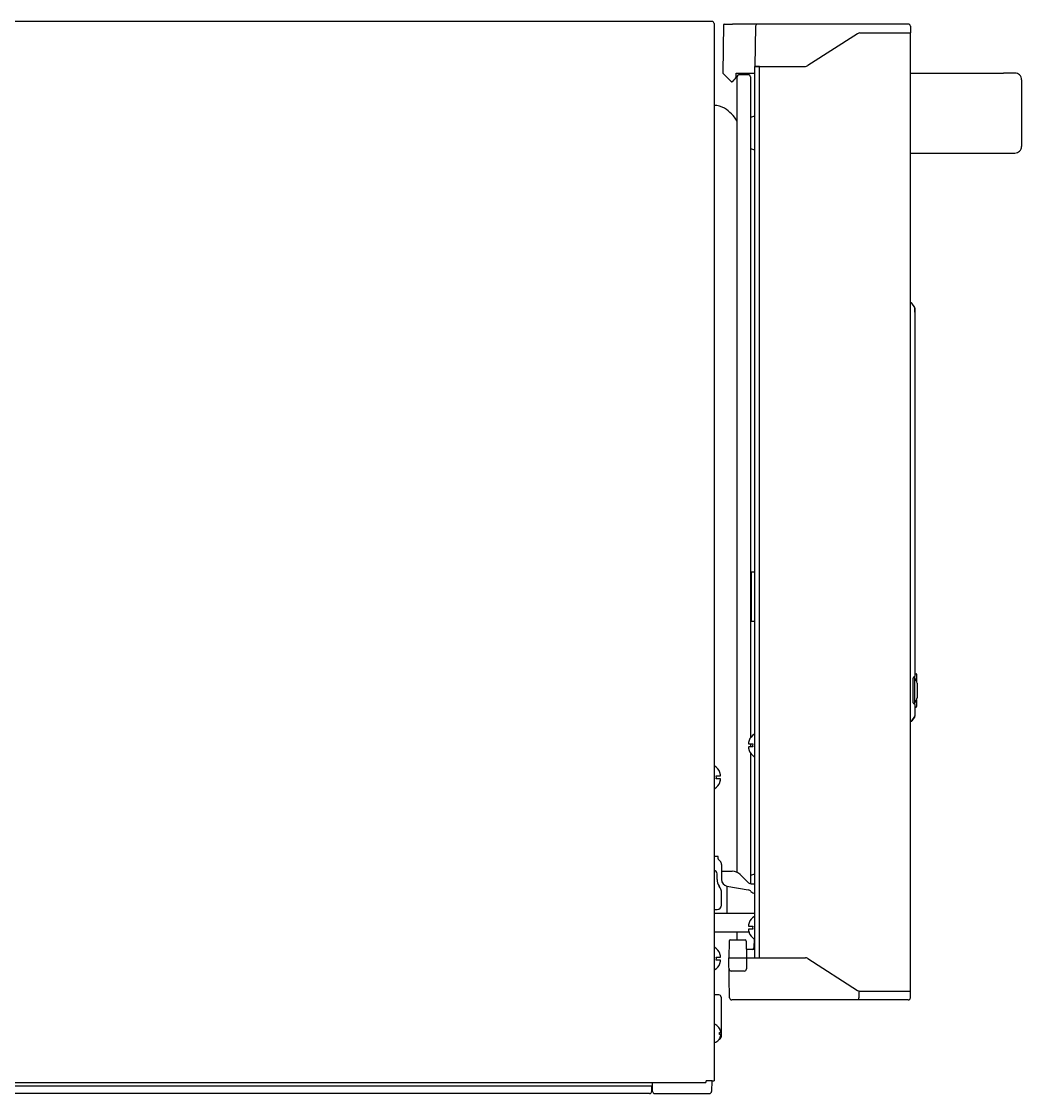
# Model space of a CAD drawing. Header units: millimetres. Extents: x 1025 to 6152, y 4116 to 7264.
# Drawn here: x 5701.5 to 6151.6, y 5611.4 to 6093.7 of the extents above; entities that cross this region are included whole.
import ezdxf

# ---------------------------------------------------------------- set-up
doc = ezdxf.new("R2010")
doc.units = ezdxf.units.MM
doc.header["$LTSCALE"] = 346.5
doc.layers.get('0').update_dxf_attribs({"linetype": 'CONTINUOUS'})

msp = doc.modelspace()

# ---------------------------------------------------------------- linework, layer by layer
at = {"color": 7, "linetype": 'Continuous'}
for p, q in [((6012.36, 6093.7), (5313.96, 6093.7)), ((6013.16, 6092.8), (6013.16, 6092.7)), ((6013.16, 6092.7), (6013.16, 5617.1)), ((6017.31, 6070.5), (6017.5, 6092.25)), ((6017.75, 6092.5), (6021.48, 6092.5)), ((6100.51, 6092.5), (6021.48, 6092.5)), ((6031.87, 6091.51), (6031.56, 6073.5)), ((6101.51, 6091.51), (6101.56, 6088.5)), ((6077.77, 6088.18), (6055.35, 6073.81)), ((6078.84, 6088.5), (6101.56, 6088.5)), ((6101.56, 5657.5), (6101.56, 6088.5)), ((6033.56, 6073.5), (6031.56, 6073.5)), ((6031.56, 6073.5), (6054.27, 6073.5)), ((6031.56, 6073.5), (6054.27, 6073.5)), ((6031.56, 5672.5), (6031.56, 6073.5)), ((6033.56, 5672.5), (6033.56, 6073.5)), ((6017.32, 6070.29), (6017.31, 6070.5)), ((6017.36, 6070.19), (6021.01, 6066.54)), ((6021.51, 6066.6), (6022.28, 6067.37)), ((6023.16, 6070.5), (6031.56, 6070.5)), ((6023.16, 6069.49), (6023.16, 6070.5)), ((6023.56, 5710.9), (6023.56, 6068.75)), ((6028.56, 6069.75), (6024.56, 6069.75)), ((6029.56, 6068.75), (6029.56, 5771.4)), ((6101.56, 6070.5), (6143.38, 6070.5)), ((6148.54, 6070.5), (6143.38, 6070.5)), ((6151.56, 6067.5), (6151.56, 6037.5)), ((6021.51, 6066.5), (6021.12, 6066.5)), ((6101.56, 6034.5), (6143.02, 6034.51)), ((6143.38, 6034.5), (6148.54, 6034.5)), ((6101.8, 5967.17), (6101.56, 5967.18)), ((6101.96, 5967.14), (6101.8, 5967.17)), ((6102.2, 5966.94), (6102.17, 5966.98)), ((6103.48, 5964.98), (6102.2, 5966.94)), ((6103.48, 5964.98), (6102.2, 5966.94)), ((6103.56, 5964.71), (6103.56, 5799.09)), ((6103.56, 5962.89), (6103.56, 5964.54)), ((6029.56, 5845.58), (6030.01, 5846.05)), ((6030.01, 5846.05), (6031.56, 5846.13)), ((6030.06, 5844.05), (6030.01, 5846.05)), ((6030.06, 5825.95), (6030.06, 5844.05)), ((6029.56, 5824.42), (6030.01, 5823.95)), ((6030.01, 5823.95), (6030.06, 5825.95)), ((6030.01, 5823.95), (6031.56, 5823.87)), ((6102.81, 5787.17), (6102.81, 5798.33)), ((6103.22, 5798.82), (6103.35, 5798.84)), ((6103.31, 5798.82), (6103.31, 5786.67)), ((6104.29, 5797.06), (6103.58, 5798.3)), ((6103.81, 5800.25), (6104.06, 5800.25)), ((6104.31, 5800), (6104.31, 5797.02)), ((6104.56, 5796.06), (6104.56, 5789.43)), ((6103.58, 5787.2), (6104.29, 5788.43)), ((6104.31, 5788.47), (6104.31, 5785.5)), ((6103.35, 5786.65), (6103.22, 5786.67)), ((6103.56, 5786.41), (6103.56, 5781.29)), ((6103.81, 5785.25), (6104.06, 5785.25)), ((6101.8, 5778.83), (6101.56, 5778.82)), ((6101.8, 5778.83), (6101.86, 5778.83)), ((6101.86, 5778.83), (6102.02, 5778.89)), ((6102.02, 5778.89), (6102.06, 5778.91)), ((6102.06, 5778.91), (6102.15, 5778.98)), ((6102.15, 5778.98), (6102.2, 5779.05)), ((6102.2, 5779.05), (6103.48, 5781.01)), ((6103.48, 5781.01), (6102.2, 5779.05)), ((6028.6, 5768.7), (6030.56, 5768.7)), ((6028.94, 5770.25), (6028.97, 5770.25)), ((6029.56, 5768.7), (6029.56, 5767.3)), ((6030.56, 5768.7), (6030.56, 5768.57)), ((6031.36, 5773), (6031.24, 5773)), ((6030.56, 5767.3), (6028.6, 5767.3)), ((6028.97, 5765.75), (6028.94, 5765.75)), ((6029.56, 5764.59), (6029.56, 5705.85)), ((6030.56, 5767.43), (6030.56, 5767.3)), ((6031.36, 5763), (6031.24, 5763)), ((6013.36, 5758.65), (6013.47, 5758.65)), ((6014.16, 5754.35), (6016.12, 5754.35)), ((6014.16, 5754.22), (6014.16, 5754.35)), ((6015.75, 5755.9), (6015.78, 5755.9)), ((6014.16, 5752.95), (6014.16, 5753.08)), ((6016.12, 5752.95), (6014.16, 5752.95)), ((6015.78, 5751.4), (6015.75, 5751.4)), ((6013.36, 5748.65), (6013.47, 5748.65)), ((6015.01, 5718), (6013.16, 5718)), ((6015.01, 5717), (6015.01, 5718)), ((6015.16, 5716.64), (6015.92, 5715.88)), ((6016.51, 5714.46), (6016.51, 5707.7)), ((6016.51, 5711.44), (6021.33, 5711.44)), ((6014.51, 5707.7), (6014.51, 5710.25)), ((6024.87, 5709.98), (6028.25, 5706.6)), ((6030.49, 5705.72), (6031.56, 5705.76)), ((6016.51, 5696.15), (6016.51, 5701.7)), ((6018.99, 5704.74), (6028.55, 5703.06)), ((6019.01, 5692.5), (6019.01, 5704.74)), ((6013.16, 5694.15), (6014.51, 5694.15)), ((6013.16, 5692.5), (6031.56, 5692.5)), ((6028.6, 5686.7), (6030.56, 5686.7)), ((6028.94, 5688.25), (6028.97, 5688.25)), ((6030.56, 5686.7), (6030.56, 5686.57)), ((6031.36, 5691), (6031.24, 5691)), ((6028.89, 5683.96), (6013.36, 5683.96)), ((6023.56, 5680.5), (6023.56, 5683.96)), ((6030.56, 5685.3), (6028.6, 5685.3)), ((6028.97, 5683.75), (6028.94, 5683.75)), ((6030.56, 5685.43), (6030.56, 5685.3)), ((6013.36, 5677.11), (6013.47, 5677.11)), ((6019.94, 5680.01), (6019.81, 5672.5)), ((6020.44, 5680.5), (6027.18, 5680.5)), ((6027.68, 5680.01), (6027.81, 5672.5)), ((6031.19, 5681), (6031.12, 5676.98)), ((6031.36, 5681), (6031.24, 5681)), ((6014.16, 5672.81), (6016.12, 5672.81)), ((6014.16, 5672.68), (6014.16, 5672.81)), ((6015.75, 5674.36), (6015.78, 5674.36)), ((6019.81, 5672.5), (6027.81, 5672.5)), ((6020.12, 5654.48), (6019.81, 5672.5)), ((6027.81, 5672.5), (6027.72, 5667.48)), ((6028.25, 5676.25), (6027.74, 5676.25)), ((6031.56, 5676.25), (6027.74, 5676.25)), ((6028.31, 5672.5), (6033.56, 5672.5)), ((6031.56, 5672.5), (6033.56, 5672.5)), ((6031.56, 5672.5), (6054.27, 5672.5)), ((6055.35, 5672.18), (6077.77, 5657.81)), ((6013.36, 5667.11), (6013.47, 5667.11)), ((6014.16, 5671.41), (6014.16, 5671.54)), ((6016.12, 5671.41), (6014.16, 5671.41)), ((6015.78, 5669.86), (6015.75, 5669.86)), ((6026.72, 5666.5), (6020.9, 5666.5)), ((6078.26, 5657.59), (6078.26, 5654.48)), ((6078.84, 5657.5), (6101.56, 5657.5)), ((6099.56, 5657.5), (6101.56, 5657.5)), ((6101.51, 5654.48), (6101.56, 5657.5)), ((6015.36, 5655.8), (6013.16, 5655.8)), ((6016.36, 5654.8), (6016.36, 5636.8)), ((6100.51, 5653.5), (6021.12, 5653.5)), ((6013.76, 5642.4), (6013.56, 5642.4)), ((6015.6, 5640.7), (6015.64, 5640.7)), ((6015.6, 5638.9), (6016.15, 5638.9)), ((6013.76, 5634.4), (6013.56, 5634.4)), ((6016.15, 5637.9), (6015.6, 5637.9)), ((6015.64, 5636.1), (6015.6, 5636.1)), ((5315.16, 5614.9), (5985.36, 5614.9)), ((6009.28, 5616.2), (5315.35, 5616.2)), ((5985.16, 5612.4), (5985.16, 5614.9)), ((5985.52, 5612.39), (5985.49, 5616.2)), ((6012.26, 5617.1), (6009.69, 5617.1)), ((6012.11, 5617.1), (6012.03, 5612.38)), ((6012.26, 5617.1), (6013.16, 5617.1)), ((5984.16, 5611.4), (5316.16, 5611.4)), ((5986.52, 5611.4), (6011.03, 5611.4))]:
    msp.add_line(p, q, dxfattribs=at)
for points in [[(6102.17, 5966.98), (6102.08, 5967.07), (6101.96, 5967.14)], [(6101.8, 5778.83), (6101.83, 5778.83), (6101.87, 5778.83), (6101.9, 5778.84), (6101.94, 5778.85)], [(6101.94, 5778.85), (6101.98, 5778.86), (6102.01, 5778.88), (6102.05, 5778.9), (6102.08, 5778.92)], [(6102.08, 5778.92), (6102.11, 5778.95), (6102.14, 5778.98), (6102.17, 5779.01), (6102.2, 5779.05), (6102.2, 5779.05)]]:
    msp.add_lwpolyline(points, dxfattribs=at)
for centre, radius, start, end in [((6012.26, 6092.8), 0.9, 0, 83.6659), ((6017.75, 6092.25), 0.25, 89.9991, 179.5), ((6032.87, 6091.5), 1, 90, 179), ((6100.51, 6091.5), 1, 1, 90), ((6078.84, 6086.5), 2, 90, 122.6609), ((6054.27, 6075.5), 2, 270, 302.6609), ((6054.27, 6075.5), 2, 270, 302.6609), ((6017.47, 6070.3), 0.15, 183, 225), ((6020.16, 6069.49), 3, 315, 0), ((6024.56, 6068.75), 1, 90, 180), ((6028.56, 6068.75), 1, 0, 90), ((6148.56, 6067.5), 3, 0, 90.3812), ((6021.12, 6066.65), 0.15, 225, 270), ((6013.62, 6047.85), 8, 58.0041, 93.2946), ((6008.48, 6039.63), 17.7, 31.5143, 58.0041), ((6031.51, 6048), 3, 90, 130.7412), ((6031.51, 6039), 3, 229.2588, 270), ((6143.38, 6040.5), 6, 266.5283, 270), ((6148.56, 6037.5), 3, 269.6188, 0), ((6101.78, 5966.67), 0.5, 33.0668, 88), ((6103.31, 5798.33), 0.5, 100, 180), ((6103.31, 5799.09), 0.25, 280, 0), ((6105.31, 5799.3), 2, 193.0417, 210), ((6103.81, 5800.75), 0.5, 239.3636, 270), ((6104.06, 5800), 0.25, 0, 90), ((6102.56, 5796.06), 2, 0, 30), ((6102.56, 5789.43), 2, 330, 0), ((6103.31, 5787.17), 0.5, 180, 260), ((6103.31, 5786.41), 0.25, 0, 80), ((6105.31, 5786.2), 2, 150, 166.9838), ((6103.81, 5784.75), 0.5, 90, 120.6364), ((6104.06, 5785.5), 0.25, 270, 0), ((6101.78, 5779.33), 0.5, 272, 326.9332), ((6103.06, 5781.29), 0.5, 326.9322, 0.0007), ((6034.66, 5768.12), 6.09, 172.6229, 174.5265), ((6034.53, 5768.13), 5.96, 171.9486, 172.6174), ((6034.47, 5768.14), 5.9, 170.6546, 171.9496), ((6034.42, 5768.15), 5.85, 169.7616, 170.6536), ((6034.39, 5768.16), 5.82, 168.6651, 169.7618), ((6034.36, 5768.16), 5.79, 167.6222, 168.6648), ((6034.35, 5768.16), 5.77, 166.6751, 167.6221), ((6034.33, 5768.17), 5.75, 165.4482, 166.6751), ((6034.32, 5768.17), 5.74, 164.6978, 165.448), ((6034.31, 5768.17), 5.73, 163.1803, 164.6979), ((6034.3, 5768.18), 5.72, 162.7286, 163.18), ((6034.29, 5768.18), 5.72, 160.7579, 162.7288), ((6034.29, 5768.18), 5.71, 158.7734, 160.7577), ((6034.26, 5768.2), 5.7, 123.2419, 158.9214), ((6034.45, 5768), 3.93, 171.6741, 188.3259), ((6031.24, 5772.8), 0.2, 90, 123.2419), ((6031.36, 5772.8), 0.2, 0, 90), ((6034.66, 5767.88), 6.09, 185.4735, 187.3771), ((6034.53, 5767.86), 5.96, 187.3826, 188.0514), ((6034.47, 5767.85), 5.9, 188.0504, 189.3454), ((6034.42, 5767.85), 5.85, 189.3464, 190.2384), ((6034.39, 5767.84), 5.82, 190.2382, 191.3349), ((6034.36, 5767.83), 5.79, 191.3352, 192.3778), ((6034.35, 5767.83), 5.77, 192.3779, 193.3249), ((6034.33, 5767.83), 5.75, 193.3249, 194.5518), ((6034.32, 5767.82), 5.74, 194.552, 195.3022), ((6034.31, 5767.82), 5.73, 195.3021, 196.8197), ((6034.3, 5767.82), 5.72, 196.82, 197.2714), ((6034.29, 5767.82), 5.72, 197.2712, 199.2421), ((6034.29, 5767.81), 5.71, 199.2423, 201.2266), ((6034.26, 5767.8), 5.7, 201.0786, 236.7581), ((6031.24, 5763.2), 0.2, 236.7581, 270), ((6031.36, 5763.2), 0.2, 270, 0), ((6013.36, 5758.45), 0.2, 90, 180), ((6013.47, 5758.45), 0.2, 56.7581, 90), ((6010.46, 5753.85), 5.7, 21.0786, 56.7581), ((6010.27, 5753.65), 3.93, 351.6741, 8.3259), ((6010.43, 5753.83), 5.71, 19.2423, 21.2266), ((6010.42, 5753.83), 5.72, 17.2712, 19.2421), ((6010.42, 5753.83), 5.72, 16.82, 17.2714), ((6010.41, 5753.82), 5.73, 15.3021, 16.8197), ((6010.4, 5753.82), 5.74, 14.552, 15.3022), ((6010.39, 5753.82), 5.75, 13.3249, 14.5518), ((6010.37, 5753.81), 5.77, 12.3779, 13.3249), ((6010.35, 5753.81), 5.79, 11.3352, 12.3778), ((6010.33, 5753.8), 5.82, 10.2382, 11.3349), ((6010.29, 5753.8), 5.85, 9.3464, 10.2384), ((6010.24, 5753.79), 5.9, 8.0504, 9.3454), ((6010.19, 5753.78), 5.96, 7.3826, 8.0514), ((6010.06, 5753.77), 6.09, 5.4735, 7.3771), ((6010.46, 5753.45), 5.7, 303.2419, 338.9214), ((6010.43, 5753.46), 5.71, 338.7734, 340.7577), ((6010.42, 5753.47), 5.72, 340.7579, 342.7288), ((6010.42, 5753.47), 5.72, 342.7286, 343.18), ((6010.41, 5753.47), 5.73, 343.1803, 344.6979), ((6010.4, 5753.47), 5.74, 344.6978, 345.448), ((6010.39, 5753.48), 5.75, 345.4482, 346.6751), ((6010.37, 5753.48), 5.77, 346.6751, 347.6221), ((6010.35, 5753.48), 5.79, 347.6222, 348.6648), ((6010.33, 5753.49), 5.82, 348.6651, 349.7618), ((6010.29, 5753.5), 5.85, 349.7616, 350.6536), ((6010.24, 5753.5), 5.9, 350.6546, 351.9496), ((6010.19, 5753.51), 5.96, 351.9486, 352.6174), ((6010.06, 5753.53), 6.09, 352.6229, 354.5265), ((6013.36, 5748.85), 0.2, 180, 270), ((6013.47, 5748.85), 0.2, 270, 303.2419), ((6015.51, 5717), 0.5, 179.9982, 224.9982), ((6014.51, 5714.46), 2, 359.9982, 44.9982), ((6013.01, 5710.25), 1.5, 359.9982, 84.2207), ((6021.33, 5706.44), 5, 45, 90), ((6019.51, 5707.7), 5, 179.9982, 216.8681), ((6019.51, 5707.7), 3, 179.9982, 259.9982), ((6030.37, 5708.72), 3, 225, 272.25), ((6031.51, 5707), 3, 90, 130.7412), ((6011.51, 5701.7), 5, 359.9982, 36.8681), ((6028.2, 5701.09), 2, 38.2777, 79.9982), ((6031.34, 5703.57), 2, 218.2777, 276.3364), ((6014.51, 5696.15), 2, 269.9982, 359.9982), ((6034.66, 5686.12), 6.09, 172.6229, 174.5265), ((6034.53, 5686.13), 5.96, 171.9486, 172.6174), ((6034.47, 5686.14), 5.9, 170.6546, 171.9496), ((6034.42, 5686.15), 5.85, 169.7616, 170.6536), ((6034.39, 5686.16), 5.82, 168.6651, 169.7618), ((6034.36, 5686.16), 5.79, 167.6222, 168.6648), ((6034.35, 5686.16), 5.77, 166.6751, 167.6221), ((6034.33, 5686.17), 5.75, 165.4482, 166.6751), ((6034.32, 5686.17), 5.74, 164.6978, 165.448), ((6034.31, 5686.17), 5.73, 163.1803, 164.6979), ((6034.3, 5686.18), 5.72, 162.7286, 163.18), ((6034.29, 5686.18), 5.72, 160.7579, 162.7288), ((6034.29, 5686.18), 5.71, 158.7734, 160.7577), ((6034.26, 5686.2), 5.7, 123.2419, 158.9214), ((6034.45, 5686), 3.93, 171.6741, 188.3259), ((6031.24, 5690.8), 0.2, 90, 123.2419), ((6031.36, 5690.8), 0.2, 0, 90), ((6013.36, 5684.96), 1, 258.2595, 270), ((6034.66, 5685.88), 6.09, 185.4735, 187.3771), ((6034.53, 5685.86), 5.96, 187.3826, 188.0514), ((6034.47, 5685.85), 5.9, 188.0504, 189.3454), ((6034.42, 5685.85), 5.85, 189.3464, 190.2384), ((6034.39, 5685.84), 5.82, 190.2382, 191.3349), ((6034.36, 5685.83), 5.79, 191.3352, 192.3778), ((6034.35, 5685.83), 5.77, 192.3779, 193.3249), ((6034.33, 5685.83), 5.75, 193.3249, 194.5518), ((6034.32, 5685.82), 5.74, 194.552, 195.3022), ((6034.31, 5685.82), 5.73, 195.3021, 196.8197), ((6034.3, 5685.82), 5.72, 196.82, 197.2714), ((6034.29, 5685.82), 5.72, 197.2712, 199.2421), ((6034.29, 5685.81), 5.71, 199.2423, 201.2266), ((6034.26, 5685.8), 5.7, 201.0786, 236.7581), ((6013.36, 5676.91), 0.2, 90, 180), ((6013.47, 5676.91), 0.2, 56.7581, 90), ((6010.46, 5672.31), 5.7, 21.0786, 56.7581), ((6020.44, 5680), 0.5, 90, 179), ((6027.18, 5680), 0.5, 1, 90), ((6030.37, 5677), 0.75, 270, 359), ((6031.24, 5681.2), 0.2, 236.7581, 270), ((6031.36, 5681.2), 0.2, 270, 0), ((6010.27, 5672.11), 3.93, 351.6741, 8.3259), ((6010.43, 5672.29), 5.71, 19.2423, 21.2266), ((6010.42, 5672.29), 5.72, 17.2712, 19.2421), ((6010.42, 5672.29), 5.72, 16.82, 17.2714), ((6010.41, 5672.28), 5.73, 15.3021, 16.8197), ((6010.4, 5672.28), 5.74, 14.552, 15.3022), ((6010.39, 5672.28), 5.75, 13.3249, 14.5518), ((6010.37, 5672.27), 5.77, 12.3779, 13.3249), ((6010.35, 5672.27), 5.79, 11.3352, 12.3778), ((6010.33, 5672.26), 5.82, 10.2382, 11.3349), ((6010.29, 5672.26), 5.85, 9.3464, 10.2384), ((6010.24, 5672.25), 5.9, 8.0504, 9.3454), ((6010.19, 5672.24), 5.96, 7.3826, 8.0514), ((6010.06, 5672.23), 6.09, 5.4735, 7.3771), ((6054.27, 5670.5), 2, 57.3391, 90), ((6013.36, 5667.31), 0.2, 180, 270), ((6013.47, 5667.31), 0.2, 270, 303.2419), ((6010.46, 5671.91), 5.7, 303.2419, 338.9214), ((6010.43, 5671.92), 5.71, 338.7734, 340.7577), ((6010.42, 5671.93), 5.72, 340.7579, 342.7288), ((6010.42, 5671.93), 5.72, 342.7286, 343.18), ((6010.41, 5671.93), 5.73, 343.1803, 344.6979), ((6010.4, 5671.93), 5.74, 344.6978, 345.448), ((6010.39, 5671.94), 5.75, 345.4482, 346.6751), ((6010.37, 5671.94), 5.77, 346.6751, 347.6221), ((6010.35, 5671.94), 5.79, 347.6222, 348.6648), ((6010.33, 5671.95), 5.82, 348.6651, 349.7618), ((6010.29, 5671.96), 5.85, 349.7616, 350.6536), ((6010.24, 5671.96), 5.9, 350.6546, 351.9496), ((6010.19, 5671.97), 5.96, 351.9486, 352.6174), ((6010.06, 5671.99), 6.09, 352.6229, 354.5265), ((6020.9, 5667.5), 1, 181, 270), ((6026.72, 5667.5), 1, 270, 359), ((6078.84, 5659.5), 2, 237.3391, 270), ((6015.36, 5654.8), 1, 0, 90), ((6021.12, 5654.5), 1, 181, 270), ((6100.51, 5654.5), 1, 270, 359), ((6013.56, 5642), 0.4, 90, 180), ((6013.76, 5642), 0.4, 59.6988, 90), ((6011.54, 5638.2), 4.8, 31.3727, 59.6988), ((6011.55, 5638.21), 4.75, 28.9687, 31.5341), ((6011.85, 5638.4), 3.79, 0.0089, 7.5987), ((6011.85, 5638.4), 3.79, 352.4013, 359.9911), ((6011.56, 5638.21), 4.75, 28.0074, 28.9684), ((6011.56, 5638.21), 4.75, 26.6813, 28.0074), ((6011.56, 5638.22), 4.74, 25.5402, 26.6812), ((6011.56, 5638.22), 4.74, 24.5722, 25.5402), ((6011.57, 5638.22), 4.73, 23.3175, 24.5722), ((6011.57, 5638.22), 4.73, 22.5474, 23.3174), ((6011.58, 5638.22), 4.72, 21.0025, 22.5476), ((6011.59, 5638.23), 4.72, 20.5181, 21.0023), ((6011.6, 5638.23), 4.7, 18.4656, 20.5187), ((6011.62, 5638.24), 4.68, 17.3773, 18.465), ((6011.63, 5638.24), 4.67, 16.3949, 17.3772), ((6011.66, 5638.25), 4.64, 14.3176, 16.3964), ((6014.17, 5639.14), 2.01, 5.1401, 7.2744), ((6014.16, 5639.15), 2.01, 352.7259, 354.7415), ((6014.19, 5639.15), 1.98, 4.2856, 5.1372), ((6014.2, 5639.15), 1.97, 355.3984, 356.7833), ((6014.19, 5639.15), 1.98, 354.7442, 355.3991), ((6014.2, 5639.15), 1.97, 3.0233, 4.286), ((6014.21, 5639.15), 1.96, 1.9964, 3.0228), ((6014.22, 5639.15), 1.95, 0.9261, 1.9964), ((6014.22, 5639.15), 1.95, 358.8459, 0.9258), ((6014.22, 5639.15), 1.96, 357.6234, 358.8455), ((6014.21, 5639.15), 1.96, 356.7841, 357.6235), ((6013.56, 5634.8), 0.4, 180, 270), ((6013.76, 5634.8), 0.4, 270, 300.3012), ((6011.54, 5638.6), 4.8, 300.3012, 328.6273), ((6015.36, 5636.8), 1, 274.615, 0), ((6011.55, 5638.58), 4.75, 328.4659, 331.0313), ((6011.56, 5638.58), 4.75, 331.0316, 331.9926), ((6011.56, 5638.58), 4.75, 331.9926, 333.3187), ((6011.56, 5638.58), 4.74, 333.3188, 334.4598), ((6011.56, 5638.58), 4.74, 334.4598, 335.4278), ((6011.57, 5638.58), 4.73, 335.4278, 336.6825), ((6011.57, 5638.57), 4.73, 336.6826, 337.4526), ((6011.58, 5638.57), 4.72, 337.4524, 338.9975), ((6011.59, 5638.57), 4.72, 338.9977, 339.4819), ((6011.6, 5638.56), 4.7, 339.4813, 341.5344), ((6011.62, 5638.56), 4.68, 341.535, 342.6227), ((6011.63, 5638.55), 4.67, 342.6228, 343.6051), ((6011.66, 5638.54), 4.64, 343.6036, 345.6824), ((6014.16, 5637.64), 2.01, 5.2585, 7.2741), ((6014.17, 5637.65), 2.01, 352.7256, 354.8598), ((6014.19, 5637.65), 1.98, 4.6009, 5.2558), ((6014.2, 5637.65), 1.97, 3.2167, 4.6016), ((6014.19, 5637.65), 1.98, 354.8627, 355.7144), ((6014.21, 5637.65), 1.96, 2.3765, 3.2159), ((6014.22, 5637.65), 1.95, 1.1545, 2.3767), ((6014.22, 5637.65), 1.95, 359.0741, 1.1541), ((6014.22, 5637.65), 1.95, 358.0037, 359.0738), ((6014.21, 5637.65), 1.96, 356.9771, 358.0037), ((6014.2, 5637.65), 1.97, 355.714, 356.9766), ((5985.36, 5616.7), 1.8, 270, 274.5882), ((5984.16, 5612.4), 1, 270, 0), ((5986.52, 5612.4), 1, 180.5, 270), ((6011.03, 5612.4), 1, 270, 359)]:
    msp.add_arc(centre, radius, start, end, dxfattribs=at)
for points, knots in [([(6018.94, 6068.65), (6018.94, 6068.65), (6018.93, 6068.65), (6018.92, 6068.64), (6018.92, 6068.64)], [0, 0, 0, 0, 0.725047, 1, 1, 1, 1]), ([(6027.81, 5672.49), (6027.8, 5672.49), (6028.14, 5672.52), (6028.15, 5672.49), (6028.31, 5672.49)], [0, 0, 0, 0, 0.076131, 1, 1, 1, 1]), ([(6078.26, 5653.5), (6078.26, 5653.5), (6078.27, 5653.54), (6078.26, 5653.58), (6078.26, 5653.68), (6078.26, 5653.85), (6078.26, 5654.12), (6078.26, 5654.35), (6078.26, 5654.48)], [0, 0, 0, 0, 0.019265, 0.075885, 0.168025, 0.291937, 0.61606, 1, 1, 1, 1]), ([(6009.28, 5616.2), (6009.32, 5616.2), (6009.38, 5616.26), (6009.44, 5616.35), (6009.49, 5616.47), (6009.54, 5616.6), (6009.61, 5616.81), (6009.66, 5616.98), (6009.69, 5617.1)], [0, 0, 0, 0, 0.121805, 0.218261, 0.339787, 0.483604, 0.645308, 1, 1, 1, 1])]:
    msp.add_open_spline(points, degree=3, knots=knots, dxfattribs=at)
msp.add_open_spline([(6103.56, 5964.71), (6103.56, 5964.8), (6103.54, 5964.91), (6103.46, 5964.95)], degree=3, dxfattribs=at)

doc.saveas('drawing.dxf')
